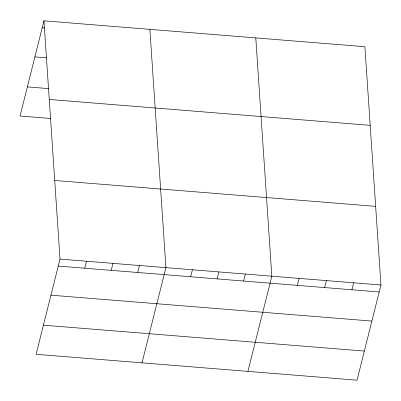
<?xml version="1.0" encoding="UTF-8"?>
<svg xmlns="http://www.w3.org/2000/svg" width="401" height="401" viewBox="0 0 401 401"><rect width="100%" height="100%" fill="white"/><g stroke="black" fill="none" stroke-linecap="round" stroke-linejoin="round"><path stroke-width="0.6" d="M43.96 20.817L60.015 259.101L36.105 354.289L357.04 380.183L380.95 284.996L364.895 46.711L43.96 20.817L20.05 116.004L50.837 118.49M84.741 268.214L86.491 261.236M111.217 270.349L112.972 263.372M137.693 272.485L139.448 265.507M142.014 362.835L165.924 267.647L149.869 29.363M190.65 276.76L192.4 269.783M217.126 278.895L218.876 271.918M243.602 281.031L245.357 274.053M247.923 371.376L271.833 276.189L255.778 37.91M297.362 285.367L299.111 278.394M324.64 287.572L326.389 280.595M351.918 289.773L353.672 282.795M42.205 27.794L44.671 27.995M34.897 56.907L46.596 57.849M27.363 86.897L48.912 88.636M49.258 99.453L370.193 125.348M54.716 180.47L375.652 206.36M60.015 259.101L380.95 284.996M58.26 266.079L379.196 291.973M50.952 295.186L371.887 321.081M43.418 325.181L364.354 351.07"/></g></svg>
